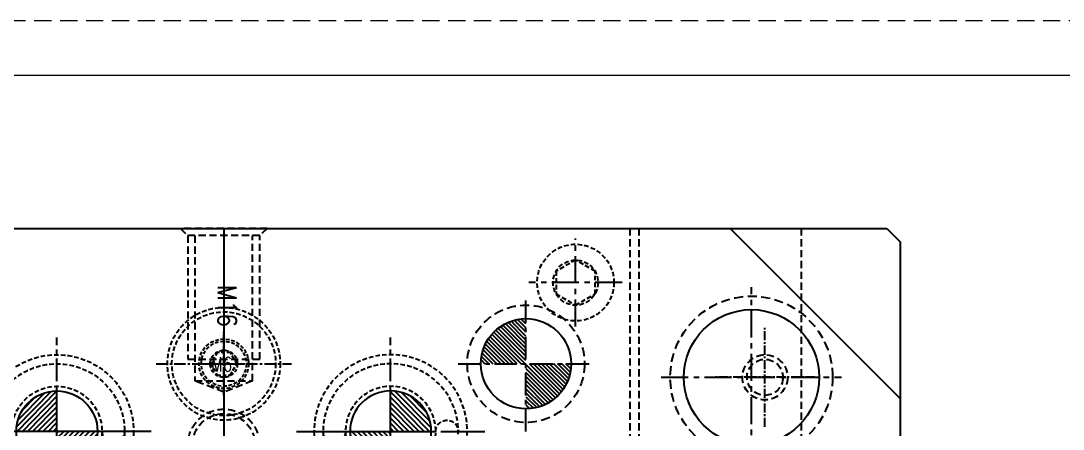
# Model space of a CAD drawing. Header units: millimetres. Extents: x 27300 to 28436, y -21252 to -20448.
# Drawn here: x 27838.7 to 28069.8, y -20538.4 to -20447.9 of the extents above; entities that cross this region are included whole.
import ezdxf

# ---------------------------------------------------------------- set-up
doc = ezdxf.new("R2010")
doc.units = ezdxf.units.MM
doc.header["$LTSCALE"] = 8
for name, pattern in [('CENTER', [2, 1.25, -0.25, 0.25, -0.25]), ('CENTER2', [1.125, 0.75, -0.125, 0.125, -0.125]), ('DASHED', [0.75, 0.5, -0.25]), ('HIDDEN', [0.375, 0.25, -0.125]), ('HIDDEN2', [0.1875, 0.125, -0.0625])]:
    doc.linetypes.add(name, pattern=pattern)
for name, color, linetype in [('cen', 1, 'CENTER'), ('ha', 8, 'Continuous'), ('hidden', 4, 'HIDDEN'), ('m', 144, 'HIDDEN2'), ('PIN', 5, 'Continuous'), ('SCREW', 52, 'HIDDEN'), ('SP', 3, 'Continuous'), ('SPRING', 7, 'Continuous')]:
    doc.layers.add(name, color=color, linetype=linetype)
doc.layers.add('dim', color=3, linetype='Continuous', lineweight=15)
doc.layers.add('MBOM-ASSIS-LAYER', color=71, linetype='Continuous', lineweight=9)
doc.styles.add('ROMANC', font='RomanC.ttf', dxfattribs={"width": 0.8, "height": 7})
doc.styles.get("Standard").update_dxf_attribs({"font": 'txt.shx', "width": 0.8, "bigfont": 'chineset.shx'})

# ---------------------------------------------------------------- blocks, each defined once
blk = doc.blocks.new('10')
at = {"layer": 'cen', "ltscale": 0.6}
for p, q in [((0, 9.76), (0, -9.76)), ((-10.35, 0), (10.35, 0))]:
    blk.add_line(p, q, dxfattribs=at)
at = {"layer": 'm'}
blk.add_lwpolyline([(0, 5), (-4.33, 2.5), (-4.33, -2.5), (0, -5), (4.33, -2.5), (4.33, 2.5)], close=True, dxfattribs=at)
for radius in [8.5, 5]:
    blk.add_circle((0, 0), radius, dxfattribs=at)
blk = doc.blocks.new('20130710.143713')
at = {"layer": 'PIN', "linetype": 'Continuous'}
h = blk.add_hatch(dxfattribs=at)
h.set_pattern_fill('ANSI31', color=256, scale=6.545455, angle=180.5, style=0)
h.set_pattern_definition([(225.5, (3368.2201, 113694.80675), (0.5835685493, -0.573471216), [])])
h.paths.add_polyline_path([(0, 0), (0.08, -9, 0.414214), (9, 0.08)])
h.paths.add_polyline_path([(-9, -0.08), (0, 0), (-0.08, 9, 0.414214)])
at = {"layer": 'PIN', "linetype": 'CENTER2'}
for p, q in [((0, -9.8), (0, 9.8)), ((9.8, 0), (-9.8, 0))]:
    blk.add_line(p, q, dxfattribs=at)
at = {"layer": 'PIN', "linetype": 'Continuous'}
blk.add_circle((0, 0), 9, dxfattribs=at)
at = {"layer": 'SPRING', "linetype": 'CENTER', "ltscale": 0.5}
for p, q in [((0, -20.85), (0, 20.85)), ((20.88, 0), (-20.88, 0))]:
    blk.add_line(p, q, dxfattribs=at)
at = {"layer": 'SPRING', "linetype": 'CENTER'}
blk.add_line((20.88, 0), (-20.88, 0), dxfattribs=at)
at = {"layer": 'SPRING', "linetype": 'HIDDEN', "ltscale": 0.5}
for radius in [17, 15, 10]:
    blk.add_circle((0, 0), radius, dxfattribs=at)
for centre, start, end in [((-12.5, 0), 0, 180), ((12.5, 0), 180, 0)]:
    blk.add_arc(centre, 2.5, start, end, dxfattribs=at)
blk = doc.blocks.new('20130710.090407')
at = {"layer": 'SCREW', "linetype": 'CENTER', "ltscale": 0.15}
for p, q in [((0, -7.04), (0, 7.04)), ((-7, 0), (7, 0))]:
    blk.add_line(p, q, dxfattribs=at)
at = {"layer": 'SCREW', "linetype": 'HIDDEN', "ltscale": 0.4}
blk.add_lwpolyline([(-1.44, 2.5), (-2.89, 0), (-1.44, -2.5), (1.44, -2.5), (2.89, 0), (1.44, 2.5)], close=True, dxfattribs=at)
for radius in [5.5, 5, 3]:
    blk.add_circle((0, 0), radius, dxfattribs=at)
at = {"layer": 'dim', "style": 'ROMANC', "width": 0.8}
blk.add_text('M6', height=3.172, dxfattribs=at).set_placement((-2.88, -1.7))
blk = doc.blocks.new('20130710.090411')
at = {"layer": 'SP', "color": 145, "linetype": 'CENTER', "ltscale": 0.25}
for p, q in [((0, 15), (0, -15)), ((-15, 0), (15, 0))]:
    blk.add_line(p, q, dxfattribs=at)
at = {"layer": 'SP', "color": 145, "linetype": 'HIDDEN', "ltscale": 0.5}
for radius in [12.5, 11.5]:
    blk.add_circle((0, 0), radius, dxfattribs=at)
at = {"layer": 'SCREW'}
blk.add_blockref('20130710.090407', (0, 0), dxfattribs=at)
blk = doc.blocks.new('20100617.142056')
at = {"layer": 'MBOM-ASSIS-LAYER', "linetype": 'DASHED'}
blk.add_line((0, 841), (-1189, 841), dxfattribs=at)
at = {"layer": 'MBOM-ASSIS-LAYER'}
blk.add_line((-12.7, 828.3), (-1176.3, 828.3), dxfattribs=at)

msp = doc.modelspace()

# ---------------------------------------------------------------- hatches: boundary and pattern name
at = {"layer": 'ha'}
h = msp.add_hatch(dxfattribs=at)
h.set_pattern_fill('ANSI31', color=256, scale=0.2, style=0)
h.set_pattern_definition([(315, (27654.6487, -20483.99485), (-0.4490128, -0.4490128), [])])
h.paths.add_polyline_path([(27816.661, -20523.931), (27806.661, -20523.931, -0.4142136), (27816.661, -20513.931)])
h.paths.add_polyline_path([(27816.661, -20533.931), (27816.661, -20523.931), (27826.661, -20523.931, -0.4142136)])
h.paths.add_polyline_path([(27950.661, -20523.931), (27940.661, -20523.931, -0.4142136), (27950.661, -20513.931)])
h.paths.add_polyline_path([(27950.661, -20533.931), (27950.661, -20523.931), (27960.661, -20523.931, -0.4142136)])

# ---------------------------------------------------------------- linework, layer by layer
for p, q in [((27736.661, -20493.931), (28030.661, -20493.931)), ((27995.945, -20493.931), (28033.661, -20531.646)), ((28030.661, -20493.931), (28033.661, -20496.931)), ((28033.661, -20496.931), (28033.661, -20840.931))]:
    msp.add_line(p, q)
at = {"color": 8, "linetype": 'HIDDEN', "ltscale": 0.8}
for p, q in [((27874.061, -20493.931), (27875.661, -20495.531)), ((27893.261, -20493.931), (27874.061, -20493.931)), ((27891.661, -20495.531), (27875.661, -20495.531)), ((27875.661, -20495.531), (27875.661, -20522.931)), ((27877.261, -20495.531), (27877.261, -20527.731)), ((27883.661, -20493.931), (27883.661, -20530.208)), ((27890.061, -20527.731), (27890.061, -20495.531)), ((27893.261, -20493.931), (27891.661, -20495.531)), ((27891.661, -20522.931), (27891.661, -20495.531)), ((27973.661, -20493.931), (27973.661, -20843.931)), ((27975.661, -20493.931), (27975.661, -20843.931)), ((28011.661, -20493.931), (28011.661, -20843.931)), ((27875.661, -20522.931), (27891.661, -20522.931)), ((27877.261, -20527.731), (27890.061, -20527.731)), ((27883.661, -20530.208), (27877.261, -20527.731)), ((27890.061, -20527.731), (27883.661, -20530.208))]:
    msp.add_line(p, q, dxfattribs=at)
at = {"linetype": 'CENTER', "ltscale": 2}
msp.add_line((27883.661, -20493.931), (27883.661, -20843.931), dxfattribs=at)
at = {"color": 8, "linetype": 'CENTER', "ltscale": 0.2}
for p, q in [((28003.661, -20537.913), (28003.661, -20515.948)), ((28014.644, -20526.931), (27992.678, -20526.931))]:
    msp.add_line(p, q, dxfattribs=at)
for centre, radius in [((27950.661, -20523.931), 10), ((28000.661, -20526.931), 15)]:
    msp.add_circle(centre, radius)
at = {"color": 8, "linetype": 'HIDDEN', "ltscale": 0.8}
for centre, radius in [((28003.661, -20526.931), 5), ((28003.661, -20526.931), 4), ((27883.661, -20541.931), 7.938), ((27883.661, -20541.931), 6.938)]:
    msp.add_circle(centre, radius, dxfattribs=at)
at = {"layer": 'cen', "ltscale": 0.6}
for p, q in [((28000.661, -20546.931), (28000.661, -20506.931)), ((27980.661, -20526.931), (28020.661, -20526.931))]:
    msp.add_line(p, q, dxfattribs=at)
at = {"layer": 'cen', "ltscale": 0.5}
for p, q in [((27950.661, -20538.931), (27950.661, -20508.931)), ((27935.661, -20523.931), (27965.661, -20523.931))]:
    msp.add_line(p, q, dxfattribs=at)
at = {"layer": 'hidden'}
for centre, radius in [((28000.661, -20526.931), 18), ((27950.661, -20523.931), 13)]:
    msp.add_circle(centre, radius, dxfattribs=at)

# ---------------------------------------------------------------- block references
at = {"layer": 'dim', "rotation": 180}
msp.add_blockref('10', (27961.661, -20505.931), dxfattribs=at)
at = {"layer": 'MBOM-ASSIS-LAYER', "xscale": 0.9558652676625827, "yscale": 0.9558652676625827, "zscale": 0.9558652676625827}
msp.add_blockref('20100617.142056', (28436.188, -21251.797), dxfattribs=at)
at = {"layer": 'SP'}
msp.add_blockref('20130710.090411', (27883.661, -20523.931), dxfattribs=at)
at = {"layer": 'SPRING'}
msp.add_blockref('20130710.143713', (27846.661, -20538.931), dxfattribs=at)
at = {"layer": 'SPRING', "xscale": -1}
msp.add_blockref('20130710.143713', (27920.661, -20538.931), dxfattribs=at)

# ---------------------------------------------------------------- texts
at = {"color": 8, "linetype": 'HIDDEN', "ltscale": 0.8, "insert": (27882.312, -20506.505), "char_height": 4.2, "width": 28.88144, "attachment_point": 7, "rotation": 270}
msp.add_mtext('M16', dxfattribs=at)

doc.saveas('drawing.dxf')
